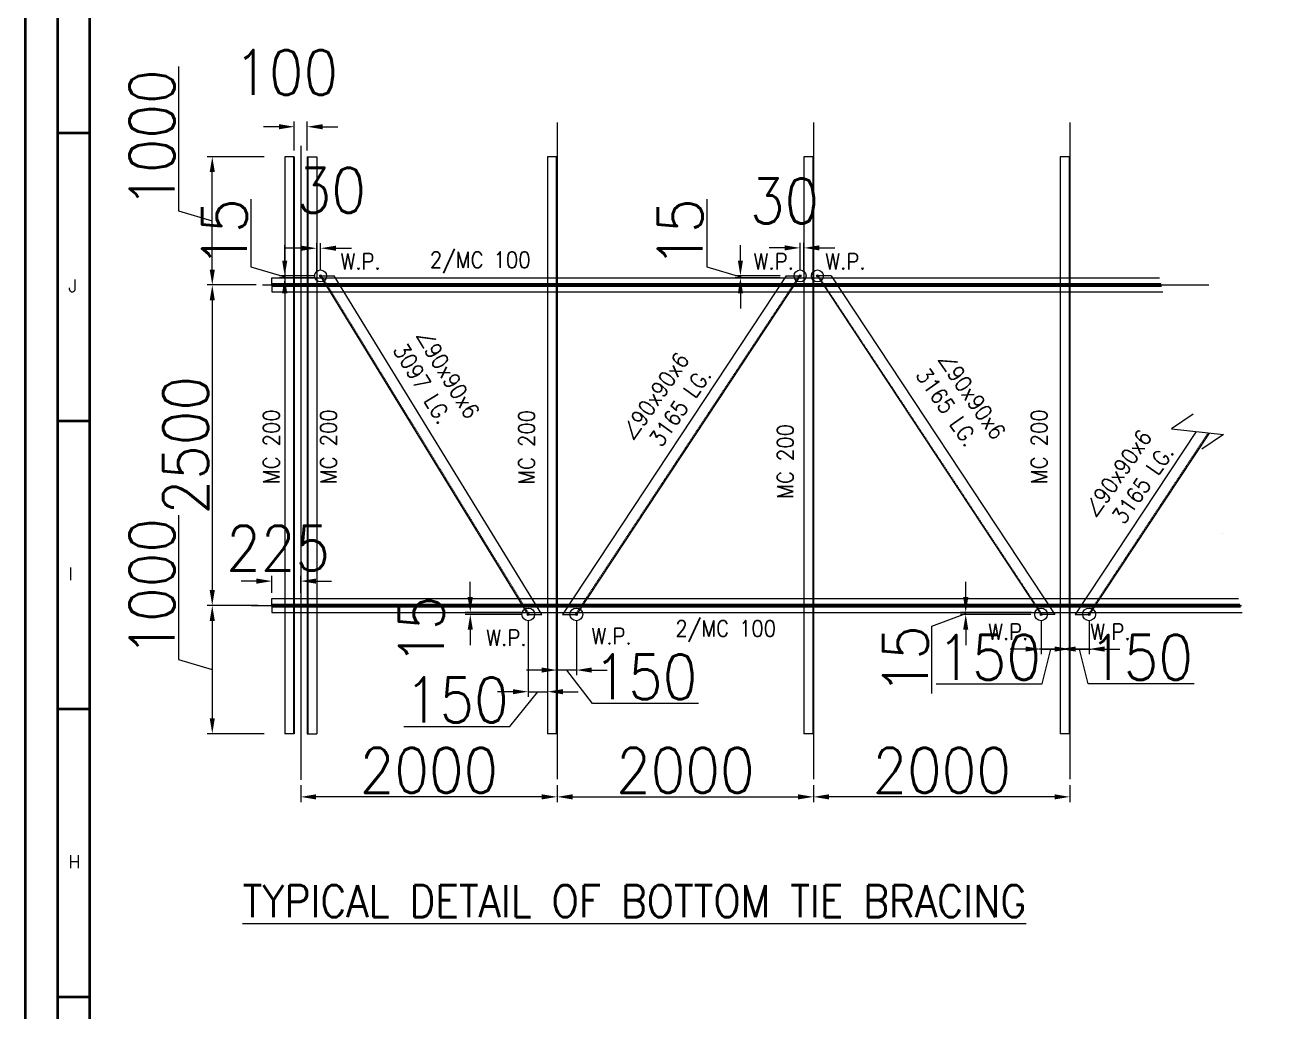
# Model space of a CAD drawing. Header units: millimetres. Extents: x 0 to 1124626, y -157535 to 82123.
# Drawn here: x 352931 to 362794, y 44497 to 52191 of the extents above; entities that cross this region are included whole.
import ezdxf
from ezdxf.enums import TextEntityAlignment as Align

# ---------------------------------------------------------------- set-up
doc = ezdxf.new("R2010")
doc.units = ezdxf.units.MM
doc.header["$MEASUREMENT"] = 0
doc.linetypes.add('HIDDEN', pattern=[0.375, 0.25, -0.125])
for name, color, linetype, lineweight in [('BORDER', 230, 'Continuous', 40), ('CN', 253, 'Continuous', 15), ('Dim', 6, 'Continuous', 13), ('PLATE', 190, 'Continuous', 20), ('ST1', 183, 'Continuous', 13), ('STR. STEEL', 25, 'Continuous', 18), ('Text', 7, 'Continuous', 15), ('TEXT-4', 2, 'Continuous', 25), ('TITLE TEXT', 50, 'Continuous', 18)]:
    doc.layers.add(name, color=color, linetype=linetype, lineweight=lineweight)
doc.styles.add('ROMANS', font='romans.shx', dxfattribs={"oblique": 10, "height": 0.15})
doc.styles.add('style1', font='romans.shx', dxfattribs={"width": 0.9, "height": 300})
doc.dimstyles.new('Copy of DIM-1', dxfattribs={"dimscale": 40, "dimtxt": 125, "dimasz": 3, "dimexe": 1, "dimexo": 1.2, "dimgap": 0.8, "dimtad": 1, "dimdec": 0, "dimzin": 1, "dimdsep": 46, "dimtxsty": 'style1', "dimcen": 2, "dimclrd": 8, "dimclre": 8, "dimclrt": 7, "dimadec": 0, "dimazin": 0, "dimtfac": 1, "dimtdec": 0, "dimtofl": 0, "dimtmove": 1, "dimatfit": 3, "dimfxl": 1, "dimtolj": 1, "dimtzin": 0, "dimlwd": 9, "dimlwe": 9, "dimarcsym": 1})
pattern_1 = [(45, (-11766.482, 43539.0105), (-3.535533906, 3.535533906), [])]
pattern_2 = [(315, (-11766.482, 54292.433), (-3.535533906, -3.535533906), [])]

# ---------------------------------------------------------------- blocks, each defined once
blk = doc.blocks.new('*D384')
at = {"layer": 'DEFPOINTS', "color": 0, "ltscale": 20, "transparency": 16777216}
for p in [(354389.7, 51165.7), (354843, 51165.7), (354780.8, 50165.7)]:
    blk.add_point(p, dxfattribs=at)
at = {"layer": 'Dim', "color": 8, "lineweight": 9, "ltscale": 20, "transparency": 16777216}
for p, q in [((354126.7, 51870.2), (354126.7, 50744.6)), ((354795, 51165.7), (354349.7, 51165.7)), ((354389.7, 50285.7), (354389.7, 51045.7)), ((354126.7, 50744.6), (354389.7, 50665.7)), ((354732.8, 50165.7), (354349.7, 50165.7))]:
    blk.add_line(p, q, dxfattribs=at)
at = {"layer": 'Dim', "color": 8, "ltscale": 20, "transparency": 16777216}
for points in [[(354409.7, 51045.7), (354369.7, 51045.7), (354389.7, 51165.7)], [(354369.7, 50285.7), (354409.7, 50285.7), (354389.7, 50165.7)]]:
    blk.add_solid(points, dxfattribs=at)
at = {"layer": 'Dim', "color": 7, "ltscale": 20, "transparency": 16777216, "insert": (353919.7, 51307.4), "char_height": 350, "attachment_point": 5, "rotation": 90, "style": 'style1'}
blk.add_mtext('\\A1;1000', dxfattribs=at)
blk = doc.blocks.new('*D385')
at = {"layer": 'DEFPOINTS', "color": 0, "ltscale": 20, "transparency": 16777216}
for p in [(354780.8, 50165.7), (354389.7, 47665.7), (354795, 47665.7)]:
    blk.add_point(p, dxfattribs=at)
at = {"layer": 'Dim', "color": 8, "lineweight": 9, "ltscale": 20, "transparency": 16777216}
for p, q in [((354732.8, 50165.7), (354349.7, 50165.7)), ((354389.7, 50045.7), (354389.7, 47785.7)), ((354747, 47665.7), (354349.7, 47665.7))]:
    blk.add_line(p, q, dxfattribs=at)
at = {"layer": 'Dim', "color": 8, "ltscale": 20, "transparency": 16777216}
for points in [[(354409.7, 50045.7), (354369.7, 50045.7), (354389.7, 50165.7)], [(354369.7, 47785.7), (354409.7, 47785.7), (354389.7, 47665.7)]]:
    blk.add_solid(points, dxfattribs=at)
at = {"layer": 'Dim', "color": 7, "ltscale": 20, "transparency": 16777216, "insert": (354182.7, 48915.7), "char_height": 350, "attachment_point": 5, "rotation": 90, "style": 'style1'}
blk.add_mtext('\\A1;2500', dxfattribs=at)
blk = doc.blocks.new('*D386')
at = {"layer": 'DEFPOINTS', "color": 0, "ltscale": 20, "transparency": 16777216}
for p in [(354795, 47665.7), (354389.7, 46665.7), (354843, 46665.7)]:
    blk.add_point(p, dxfattribs=at)
at = {"layer": 'Dim', "color": 8, "lineweight": 9, "ltscale": 20, "transparency": 16777216}
for p, q in [((354126.7, 48370.2), (354126.7, 47244.6)), ((354747, 47665.7), (354349.7, 47665.7)), ((354389.7, 47545.7), (354389.7, 46785.7)), ((354126.7, 47244.6), (354389.7, 47165.7)), ((354795, 46665.7), (354349.7, 46665.7))]:
    blk.add_line(p, q, dxfattribs=at)
at = {"layer": 'Dim', "color": 8, "ltscale": 20, "transparency": 16777216}
for points in [[(354409.7, 47545.7), (354369.7, 47545.7), (354389.7, 47665.7)], [(354369.7, 46785.7), (354409.7, 46785.7), (354389.7, 46665.7)]]:
    blk.add_solid(points, dxfattribs=at)
at = {"layer": 'Dim', "color": 7, "ltscale": 20, "transparency": 16777216, "insert": (353919.7, 47807.4), "char_height": 350, "attachment_point": 5, "rotation": 90, "style": 'style1'}
blk.add_mtext('\\A1;1000', dxfattribs=at)
blk = doc.blocks.new('*D387')
at = {"layer": 'DEFPOINTS', "color": 0, "ltscale": 20, "transparency": 16777216}
for p in [(355079.7, 47855.6), (354854.7, 47716.1), (355079.7, 47716.1)]:
    blk.add_point(p, dxfattribs=at)
at = {"layer": 'Dim', "color": 8, "lineweight": 9, "ltscale": 20, "transparency": 16777216}
for p, q in [((354734.7, 47855.6), (354614.7, 47855.6)), ((354854.7, 47764.1), (354854.7, 47895.6)), ((355079.7, 47764.1), (355079.7, 47895.6)), ((355199.7, 47855.6), (355319.7, 47855.6))]:
    blk.add_line(p, q, dxfattribs=at)
at = {"layer": 'Dim', "color": 8, "ltscale": 20, "transparency": 16777216}
for points in [[(354734.7, 47835.6), (354734.7, 47875.6), (354854.7, 47855.6)], [(355199.7, 47875.6), (355199.7, 47835.6), (355079.7, 47855.6)]]:
    blk.add_solid(points, dxfattribs=at)
at = {"layer": 'Dim', "color": 7, "ltscale": 20, "transparency": 16777216, "insert": (354903.4, 48112.8), "char_height": 350, "attachment_point": 5, "style": 'style1'}
blk.add_mtext('\\A1;225', dxfattribs=at)
blk = doc.blocks.new('*D388')
at = {"layer": 'DEFPOINTS', "color": 0, "ltscale": 20, "transparency": 16777216}
for p in [(355079.7, 46311.9), (357079.7, 46311.9), (355079.7, 46172.8)]:
    blk.add_point(p, dxfattribs=at)
at = {"layer": 'Dim', "color": 8, "lineweight": 9, "ltscale": 20, "transparency": 16777216}
for p, q in [((355079.7, 46263.9), (355079.7, 46132.8)), ((357079.7, 46263.9), (357079.7, 46132.8)), ((356959.7, 46172.8), (355199.7, 46172.8))]:
    blk.add_line(p, q, dxfattribs=at)
at = {"layer": 'Dim', "color": 8, "ltscale": 20, "transparency": 16777216}
for points in [[(355199.7, 46192.8), (355199.7, 46152.8), (355079.7, 46172.8)], [(356959.7, 46152.8), (356959.7, 46192.8), (357079.7, 46172.8)]]:
    blk.add_solid(points, dxfattribs=at)
at = {"layer": 'Dim', "color": 7, "ltscale": 20, "transparency": 16777216, "insert": (356079.7, 46379.8), "char_height": 350, "attachment_point": 5, "style": 'style1'}
blk.add_mtext('\\A1;2000', dxfattribs=at)
blk = doc.blocks.new('*D389')
at = {"layer": 'DEFPOINTS', "color": 0, "ltscale": 20, "transparency": 16777216}
for p in [(357079.7, 46311.9), (359079.7, 46311.9), (359079.7, 46172.8)]:
    blk.add_point(p, dxfattribs=at)
at = {"layer": 'Dim', "color": 8, "lineweight": 9, "ltscale": 20, "transparency": 16777216}
for p, q in [((357079.7, 46263.9), (357079.7, 46132.8)), ((359079.7, 46263.9), (359079.7, 46132.8)), ((357199.7, 46172.8), (358959.7, 46172.8))]:
    blk.add_line(p, q, dxfattribs=at)
at = {"layer": 'Dim', "color": 8, "ltscale": 20, "transparency": 16777216}
for points in [[(357199.7, 46192.8), (357199.7, 46152.8), (357079.7, 46172.8)], [(358959.7, 46152.8), (358959.7, 46192.8), (359079.7, 46172.8)]]:
    blk.add_solid(points, dxfattribs=at)
at = {"layer": 'Dim', "color": 7, "ltscale": 20, "transparency": 16777216, "insert": (358079.7, 46379.8), "char_height": 350, "attachment_point": 5, "style": 'style1'}
blk.add_mtext('\\A1;2000', dxfattribs=at)
blk = doc.blocks.new('*D390')
at = {"layer": 'DEFPOINTS', "color": 0, "ltscale": 20, "transparency": 16777216}
for p in [(359079.7, 46311.9), (361079.7, 46311.9), (359079.7, 46172.8)]:
    blk.add_point(p, dxfattribs=at)
at = {"layer": 'Dim', "color": 8, "lineweight": 9, "ltscale": 20, "transparency": 16777216}
for p, q in [((359079.7, 46263.9), (359079.7, 46132.8)), ((361079.7, 46263.9), (361079.7, 46132.8)), ((360959.7, 46172.8), (359199.7, 46172.8))]:
    blk.add_line(p, q, dxfattribs=at)
at = {"layer": 'Dim', "color": 8, "ltscale": 20, "transparency": 16777216}
for points in [[(359199.7, 46192.8), (359199.7, 46152.8), (359079.7, 46172.8)], [(360959.7, 46152.8), (360959.7, 46192.8), (361079.7, 46172.8)]]:
    blk.add_solid(points, dxfattribs=at)
at = {"layer": 'Dim', "color": 7, "ltscale": 20, "transparency": 16777216, "insert": (360079.7, 46379.8), "char_height": 350, "attachment_point": 5, "style": 'style1'}
blk.add_mtext('\\A1;2000', dxfattribs=at)
blk = doc.blocks.new('*D391')
at = {"layer": 'DEFPOINTS', "color": 0, "ltscale": 20, "transparency": 16777216}
for p in [(355129.7, 51399.5), (355029.7, 51165.7), (355129.7, 51165.7)]:
    blk.add_point(p, dxfattribs=at)
at = {"layer": 'Dim', "color": 8, "lineweight": 9, "ltscale": 20, "transparency": 16777216}
for p, q in [((354909.7, 51399.5), (354789.7, 51399.5)), ((355029.7, 51213.7), (355029.7, 51439.5)), ((355129.7, 51213.7), (355129.7, 51439.5)), ((355249.7, 51399.5), (355369.7, 51399.5))]:
    blk.add_line(p, q, dxfattribs=at)
at = {"layer": 'Dim', "color": 8, "ltscale": 20, "transparency": 16777216}
for points in [[(354909.7, 51379.5), (354909.7, 51419.5), (355029.7, 51399.5)], [(355249.7, 51419.5), (355249.7, 51379.5), (355129.7, 51399.5)]]:
    blk.add_solid(points, dxfattribs=at)
at = {"layer": 'Dim', "color": 7, "ltscale": 20, "transparency": 16777216, "insert": (354966.3, 51822.7), "char_height": 350, "attachment_point": 5, "style": 'style1'}
blk.add_mtext('\\A1;100', dxfattribs=at)
blk = doc.blocks.new('*D392')
at = {"layer": 'DEFPOINTS', "color": 0, "ltscale": 20, "transparency": 16777216}
for p in [(355234.7, 50452.1), (355204.7, 50220.7), (355234.7, 50235.7)]:
    blk.add_point(p, dxfattribs=at)
at = {"layer": 'Dim', "color": 8, "lineweight": 9, "ltscale": 20, "transparency": 16777216}
for p, q in [((355084.7, 50452.1), (354964.7, 50452.1)), ((355204.7, 50268.7), (355204.7, 50492.1)), ((355234.7, 50283.7), (355234.7, 50492.1)), ((355354.7, 50452.1), (355474.7, 50452.1))]:
    blk.add_line(p, q, dxfattribs=at)
at = {"layer": 'Dim', "color": 8, "ltscale": 20, "transparency": 16777216}
for points in [[(355084.7, 50432.1), (355084.7, 50472.1), (355204.7, 50452.1)], [(355354.7, 50472.1), (355354.7, 50432.1), (355234.7, 50452.1)]]:
    blk.add_solid(points, dxfattribs=at)
at = {"layer": 'Dim', "color": 7, "ltscale": 20, "transparency": 16777216, "insert": (355318.7, 50904.1), "char_height": 350, "attachment_point": 5, "style": 'style1'}
blk.add_mtext('\\A1;30', dxfattribs=at)
blk = doc.blocks.new('*D393')
at = {"layer": 'DEFPOINTS', "color": 0, "ltscale": 20, "transparency": 16777216}
for p in [(354954.7, 50220.7), (355234.7, 50235.7), (355234.7, 50220.7)]:
    blk.add_point(p, dxfattribs=at)
at = {"layer": 'Dim', "color": 8, "lineweight": 9, "ltscale": 20, "transparency": 16777216}
for p, q in [((354691.7, 50834.2), (354691.7, 50307.1)), ((354954.7, 50355.7), (354954.7, 50475.7)), ((354691.7, 50307.1), (354954.7, 50228.2)), ((355186.7, 50235.7), (354914.7, 50235.7)), ((355186.7, 50220.7), (354914.7, 50220.7)), ((354954.7, 50235.7), (354954.7, 50220.7)), ((354954.7, 50100.7), (354954.7, 49980.7))]:
    blk.add_line(p, q, dxfattribs=at)
at = {"layer": 'Dim', "color": 8, "ltscale": 20, "transparency": 16777216}
for points in [[(354934.7, 50355.7), (354974.7, 50355.7), (354954.7, 50235.7)], [(354974.7, 50100.7), (354934.7, 50100.7), (354954.7, 50220.7)]]:
    blk.add_solid(points, dxfattribs=at)
at = {"layer": 'Dim', "color": 7, "ltscale": 20, "transparency": 16777216, "insert": (354484.7, 50570.6), "char_height": 350, "attachment_point": 5, "rotation": 90, "style": 'style1'}
blk.add_mtext('\\A1;15', dxfattribs=at)
blk = doc.blocks.new('*D394')
at = {"layer": 'DEFPOINTS', "color": 0, "ltscale": 20, "transparency": 16777216}
for p in [(356854.7, 47595.7), (357004.7, 47595.7), (357004.7, 46993.1)]:
    blk.add_point(p, dxfattribs=at)
at = {"layer": 'Dim', "color": 8, "lineweight": 9, "ltscale": 20, "transparency": 16777216}
for p, q in [((356854.7, 47547.7), (356854.7, 46953.1)), ((357004.7, 47547.7), (357004.7, 46953.1)), ((356734.7, 46993.1), (356614.7, 46993.1)), ((356710.2, 46721.9), (356929.7, 46993.1)), ((356854.7, 46993.1), (357004.7, 46993.1)), ((357124.7, 46993.1), (357244.7, 46993.1)), ((355883.9, 46721.9), (356710.2, 46721.9))]:
    blk.add_line(p, q, dxfattribs=at)
at = {"layer": 'Dim', "color": 8, "ltscale": 20, "transparency": 16777216}
for points in [[(356734.7, 46973.1), (356734.7, 47013.1), (356854.7, 46993.1)], [(357124.7, 47013.1), (357124.7, 46973.1), (357004.7, 46993.1)]]:
    blk.add_solid(points, dxfattribs=at)
at = {"layer": 'Dim', "color": 7, "ltscale": 20, "transparency": 16777216, "insert": (356297, 46928.9), "char_height": 350, "attachment_point": 5, "style": 'style1'}
blk.add_mtext('\\A1;150', dxfattribs=at)
blk = doc.blocks.new('*D395')
at = {"layer": 'DEFPOINTS', "color": 0, "ltscale": 20, "transparency": 16777216}
for p in [(356402.2, 47610.7), (356845.5, 47610.7), (356854.7, 47595.7)]:
    blk.add_point(p, dxfattribs=at)
at = {"layer": 'Dim', "color": 8, "lineweight": 9, "ltscale": 20, "transparency": 16777216}
for p, q in [((356402.2, 47730.7), (356402.2, 47850.7)), ((356797.5, 47610.7), (356362.2, 47610.7)), ((356806.7, 47595.7), (356362.2, 47595.7)), ((356402.2, 47475.7), (356402.2, 47355.7))]:
    blk.add_line(p, q, dxfattribs=at)
at = {"layer": 'Dim', "color": 8, "ltscale": 20, "transparency": 16777216}
for points in [[(356382.2, 47730.7), (356422.2, 47730.7), (356402.2, 47610.7)], [(356422.2, 47475.7), (356382.2, 47475.7), (356402.2, 47595.7)]]:
    blk.add_solid(points, dxfattribs=at)
at = {"layer": 'Dim', "color": 7, "ltscale": 20, "transparency": 16777216, "insert": (356021.1, 47473), "char_height": 350, "attachment_point": 5, "rotation": 90, "style": 'style1'}
blk.add_mtext('\\A1;15', dxfattribs=at)
blk = doc.blocks.new('*D396')
at = {"layer": 'DEFPOINTS', "color": 0, "ltscale": 20, "transparency": 16777216}
for p in [(357079.7, 47595.7), (357229.7, 47595.7), (357079.7, 47161.9)]:
    blk.add_point(p, dxfattribs=at)
at = {"layer": 'Dim', "color": 8, "lineweight": 9, "ltscale": 20, "transparency": 16777216}
for p, q in [((357079.7, 47547.7), (357079.7, 47121.9)), ((357229.7, 47547.7), (357229.7, 47121.9)), ((356959.7, 47161.9), (356839.7, 47161.9)), ((357229.7, 47161.9), (357079.7, 47161.9)), ((357355.7, 46901.8), (357154.7, 47161.9)), ((357349.7, 47161.9), (357469.7, 47161.9)), ((358182, 46901.8), (357355.7, 46901.8))]:
    blk.add_line(p, q, dxfattribs=at)
at = {"layer": 'Dim', "color": 8, "ltscale": 20, "transparency": 16777216}
for points in [[(356959.7, 47141.9), (356959.7, 47181.9), (357079.7, 47161.9)], [(357349.7, 47181.9), (357349.7, 47141.9), (357229.7, 47161.9)]]:
    blk.add_solid(points, dxfattribs=at)
at = {"layer": 'Dim', "color": 7, "ltscale": 20, "transparency": 16777216, "insert": (357768.9, 47108.8), "char_height": 350, "attachment_point": 5, "style": 'style1'}
blk.add_mtext('\\A1;150', dxfattribs=at)
blk = doc.blocks.new('*D397')
at = {"layer": 'DEFPOINTS', "color": 0, "ltscale": 20, "transparency": 16777216}
for p in [(359004.7, 50454.6), (358974.7, 50235.7), (359004.7, 50235.7)]:
    blk.add_point(p, dxfattribs=at)
at = {"layer": 'Dim', "color": 8, "lineweight": 9, "ltscale": 20, "transparency": 16777216}
for p, q in [((358854.7, 50454.6), (358734.7, 50454.6)), ((358974.7, 50283.7), (358974.7, 50494.6)), ((359004.7, 50283.7), (359004.7, 50494.6)), ((359124.7, 50454.6), (359244.7, 50454.6))]:
    blk.add_line(p, q, dxfattribs=at)
at = {"layer": 'Dim', "color": 8, "ltscale": 20, "transparency": 16777216}
for points in [[(358854.7, 50434.6), (358854.7, 50474.6), (358974.7, 50454.6)], [(359124.7, 50474.6), (359124.7, 50434.6), (359004.7, 50454.6)]]:
    blk.add_solid(points, dxfattribs=at)
at = {"layer": 'Dim', "color": 7, "ltscale": 20, "transparency": 16777216, "insert": (358853.8, 50820.9), "char_height": 350, "attachment_point": 5, "style": 'style1'}
blk.add_mtext('\\A1;30', dxfattribs=at)
blk = doc.blocks.new('*D398')
at = {"layer": 'DEFPOINTS', "color": 0, "ltscale": 20, "transparency": 16777216}
for p in [(358509.4, 50220.7), (358866.8, 50235.7), (358866.8, 50220.7)]:
    blk.add_point(p, dxfattribs=at)
at = {"layer": 'Dim', "color": 8, "lineweight": 9, "ltscale": 20, "transparency": 16777216}
for p, q in [((358246.4, 50834.2), (358246.4, 50307.1)), ((358509.4, 50355.7), (358509.4, 50475.7)), ((358246.4, 50307.1), (358509.4, 50228.2)), ((358818.8, 50235.7), (358469.4, 50235.7)), ((358818.8, 50220.7), (358469.4, 50220.7)), ((358509.4, 50235.7), (358509.4, 50220.7)), ((358509.4, 50100.7), (358509.4, 49980.7))]:
    blk.add_line(p, q, dxfattribs=at)
at = {"layer": 'Dim', "color": 8, "ltscale": 20, "transparency": 16777216}
for points in [[(358489.4, 50355.7), (358529.4, 50355.7), (358509.4, 50235.7)], [(358529.4, 50100.7), (358489.4, 50100.7), (358509.4, 50220.7)]]:
    blk.add_solid(points, dxfattribs=at)
at = {"layer": 'Dim', "color": 7, "ltscale": 20, "transparency": 16777216, "insert": (358039.4, 50570.6), "char_height": 350, "attachment_point": 5, "rotation": 90, "style": 'style1'}
blk.add_mtext('\\A1;15', dxfattribs=at)
blk = doc.blocks.new('*D399')
at = {"layer": 'DEFPOINTS', "color": 0, "ltscale": 20, "transparency": 16777216}
for p in [(360854.7, 47595.7), (361004.7, 47595.7), (361004.7, 47325.7)]:
    blk.add_point(p, dxfattribs=at)
at = {"layer": 'Dim', "color": 8, "lineweight": 9, "ltscale": 20, "transparency": 16777216}
for p, q in [((360854.7, 47547.7), (360854.7, 47285.7)), ((361004.7, 47547.7), (361004.7, 47285.7)), ((360734.7, 47325.7), (360614.7, 47325.7)), ((360854.7, 47325.7), (361004.7, 47325.7)), ((360862.6, 47054.5), (360929.7, 47325.7)), ((361124.7, 47325.7), (361244.7, 47325.7)), ((360036.3, 47054.5), (360862.6, 47054.5))]:
    blk.add_line(p, q, dxfattribs=at)
at = {"layer": 'Dim', "color": 8, "ltscale": 20, "transparency": 16777216}
for points in [[(360734.7, 47305.7), (360734.7, 47345.7), (360854.7, 47325.7)], [(361124.7, 47345.7), (361124.7, 47305.7), (361004.7, 47325.7)]]:
    blk.add_solid(points, dxfattribs=at)
at = {"layer": 'Dim', "color": 7, "ltscale": 20, "transparency": 16777216, "insert": (360449.5, 47261.5), "char_height": 350, "attachment_point": 5, "style": 'style1'}
blk.add_mtext('\\A1;150', dxfattribs=at)
blk = doc.blocks.new('*D400')
at = {"layer": 'DEFPOINTS', "color": 0, "ltscale": 20, "transparency": 16777216}
for p in [(360266.9, 47610.7), (360822.2, 47595.7), (360827.2, 47610.7)]:
    blk.add_point(p, dxfattribs=at)
at = {"layer": 'Dim', "color": 8, "lineweight": 9, "ltscale": 20, "transparency": 16777216}
for p, q in [((360266.9, 47730.7), (360266.9, 47850.7)), ((360003.7, 47505), (360266.9, 47603.2)), ((360779.2, 47610.7), (360226.9, 47610.7)), ((360774.2, 47595.7), (360226.9, 47595.7)), ((360266.9, 47595.7), (360266.9, 47610.7)), ((360003.7, 46978), (360003.7, 47505)), ((360266.9, 47475.7), (360266.9, 47355.7))]:
    blk.add_line(p, q, dxfattribs=at)
at = {"layer": 'Dim', "color": 8, "ltscale": 20, "transparency": 16777216}
for points in [[(360246.9, 47730.7), (360286.9, 47730.7), (360266.9, 47610.7)], [(360286.9, 47475.7), (360246.9, 47475.7), (360266.9, 47595.7)]]:
    blk.add_solid(points, dxfattribs=at)
at = {"layer": 'Dim', "color": 7, "ltscale": 20, "transparency": 16777216, "insert": (359796.7, 47241.5), "char_height": 350, "attachment_point": 5, "rotation": 90, "style": 'style1'}
blk.add_mtext('\\A1;15', dxfattribs=at)
blk = doc.blocks.new('*D472')
at = {"layer": 'DEFPOINTS', "color": 0, "ltscale": 20, "transparency": 16777216}
for p in [(361079.7, 47595.7), (361229.7, 47595.7), (361079.7, 47325.7)]:
    blk.add_point(p, dxfattribs=at)
at = {"layer": 'Dim', "color": 8, "lineweight": 9, "ltscale": 20, "transparency": 16777216}
for p, q in [((361079.7, 47547.7), (361079.7, 47285.7)), ((361229.7, 47547.7), (361229.7, 47285.7)), ((360959.7, 47325.7), (360839.7, 47325.7)), ((361229.7, 47325.7), (361079.7, 47325.7)), ((361221.7, 47054.5), (361154.7, 47325.7)), ((361349.7, 47325.7), (361469.7, 47325.7)), ((362048, 47054.5), (361221.7, 47054.5))]:
    blk.add_line(p, q, dxfattribs=at)
at = {"layer": 'Dim', "color": 8, "ltscale": 20, "transparency": 16777216}
for points in [[(360959.7, 47305.7), (360959.7, 47345.7), (361079.7, 47325.7)], [(361349.7, 47345.7), (361349.7, 47305.7), (361229.7, 47325.7)]]:
    blk.add_solid(points, dxfattribs=at)
at = {"layer": 'Dim', "color": 7, "ltscale": 20, "transparency": 16777216, "insert": (361634.9, 47261.5), "char_height": 350, "attachment_point": 5, "style": 'style1'}
blk.add_mtext('\\A1;150', dxfattribs=at)
blk = doc.blocks.new('SHEET-1')
at = {"layer": 'BORDER', "color": 230}
for p, q in [((5, 454.23), (10, 454.23)), ((5, 409.31), (10, 409.31)), ((5, 364.38), (10, 364.38)), ((5, 319.46), (10, 319.46))]:
    blk.add_line(p, q, dxfattribs=at)
at = {"layer": 'BORDER', "color": 141}
blk.add_lwpolyline([(0, 0), (841, 0), (841, 594), (0, 594)], close=True, dxfattribs=at)
at = {"layer": 'BORDER', "color": 230}
for points in [[(5, 5), (836, 5), (836, 589), (5, 589)], [(10, 10), (831, 10), (831, 584), (10, 584)]]:
    blk.add_lwpolyline(points, close=True, dxfattribs=at)
at = {"layer": 'BORDER', "color": 31, "style": 'ROMANS'}
for s, p in [('J', (6.72, 429.38)), ('I', (6.72, 384.46)), ('H', (6.72, 339.54))]:
    blk.add_text(s, height=2, dxfattribs=at).set_placement(p)
blk.add_attdef('FILE', text='', height=2, dxfattribs=at).set_placement((836.21, 1.37), align=Align.RIGHT)

msp = doc.modelspace()

# ---------------------------------------------------------------- hatches: boundary and pattern name
at = {"layer": 'Dim', "ltscale": 20}
h = msp.add_hatch(color=256, dxfattribs=at)
h.paths.add_polyline_path([(355234.6866, 50235.7218), (355242.1164, 50235.7218, 1), (355227.2567, 50235.7218, 0.586314118), (355238.5725, 50229.3892)])
h.paths.add_polyline_path([(355242.1164, 50235.7218), (355234.6866, 50235.7218), (355238.5725, 50229.3892, 0.260784341)], flags=17)
h = msp.add_hatch(color=256, dxfattribs=at)
h.paths.add_polyline_path([(358974.6866, 50235.7218), (358982.1164, 50235.7218, 1), (358967.2567, 50235.7218, 0.586314118), (358978.5725, 50229.3892)])
h.paths.add_polyline_path([(358982.1164, 50235.7218), (358974.6866, 50235.7218), (358978.5725, 50229.3892, 0.260784341)], flags=17)
h = msp.add_hatch(color=256, dxfattribs=at)
h.paths.add_polyline_path([(359109.6866, 50235.7218), (359102.2567, 50235.7218, -1), (359117.1164, 50235.7218, -0.586314118), (359105.8006, 50229.3892)])
h.paths.add_polyline_path([(359102.2567, 50235.7218), (359109.6866, 50235.7218), (359105.8006, 50229.3892, -0.260784341)], flags=17)
h = msp.add_hatch(color=256, dxfattribs=at)
h.paths.add_polyline_path([(356854.6866, 47595.7218), (356862.1164, 47595.7218, 1), (356847.2567, 47595.7218, 0.586314118), (356858.5725, 47589.3892)])
h.paths.add_polyline_path([(356862.1164, 47595.7218), (356854.6866, 47595.7218), (356858.5725, 47589.3892, 0.260784341)], flags=17)
h = msp.add_hatch(color=256, dxfattribs=at)
h.paths.add_polyline_path([(357229.6866, 47595.7218), (357222.2567, 47595.7218, -1), (357237.1164, 47595.7218, -0.586314118), (357225.8006, 47589.3892)])
h.paths.add_polyline_path([(357222.2567, 47595.7218), (357229.6866, 47595.7218), (357225.8006, 47589.3892, -0.260784341)], flags=17)
h = msp.add_hatch(color=256, dxfattribs=at)
h.paths.add_polyline_path([(360854.6866, 47595.7218), (360862.1164, 47595.7218, 1), (360847.2567, 47595.7218, 0.586314118), (360858.5725, 47589.3892)])
h.paths.add_polyline_path([(360862.1164, 47595.7218), (360854.6866, 47595.7218), (360858.5725, 47589.3892, 0.260784341)], flags=17)
h = msp.add_hatch(color=256, dxfattribs=at)
h.paths.add_polyline_path([(361229.6866, 47595.7218), (361222.2567, 47595.7218, -1), (361237.1164, 47595.7218, -0.586314118), (361225.8006, 47589.3892)])
h.paths.add_polyline_path([(361222.2567, 47595.7218), (361229.6866, 47595.7218), (361225.8006, 47589.3892, -0.260784341)], flags=17)
at = {"layer": 'PLATE', "ltscale": 20}
h = msp.add_hatch(dxfattribs=at)
h.set_pattern_fill('ANSI31', color=256, scale=40, style=0)
h.set_pattern_definition(pattern_1)
h.paths.add_polyline_path([(354954.6866, 50165.7218), (354954.6866, 50170.7218), (354919.6866, 50170.7218), (354919.6866, 50165.7218)])
h.paths.add_polyline_path([(354954.6866, 50160.7218), (354954.6866, 50165.7218), (354919.6866, 50165.7218), (354919.6866, 50160.7218)])
h.paths.add_polyline_path([(354954.6866, 50165.7218), (354954.6866, 50160.7218), (355023.4866, 50160.7218), (355023.4866, 50165.7218)])
h.paths.add_polyline_path([(355023.4866, 50165.7218), (355023.4866, 50170.7218), (354954.6866, 50170.7218), (354954.6866, 50165.7218)])
h.paths.add_polyline_path([(355029.6866, 50165.7218), (355029.6866, 50170.7218), (355023.4866, 50170.7218), (355023.4866, 50165.7218)])
h.paths.add_polyline_path([(355029.6866, 50165.7218), (355023.4866, 50165.7218), (355023.4866, 50160.7218), (355029.6866, 50160.7218)])
h.paths.add_polyline_path([(355079.6866, 50160.7218), (355079.6866, 50165.7218), (355029.6866, 50165.7218), (355029.6866, 50160.7218)])
h.paths.add_polyline_path([(355079.6866, 50165.7218), (355079.6866, 50170.7218), (355029.6866, 50170.7218), (355029.6866, 50165.7218)])
h.paths.add_polyline_path([(355135.8866, 50160.7218), (355135.8866, 50165.7218), (355129.6866, 50165.7218), (355129.6866, 50160.7218)])
h.paths.add_polyline_path([(355129.6866, 50160.7218), (355129.6866, 50165.7218), (355079.6866, 50165.7218), (355079.6866, 50160.7218)])
h.paths.add_polyline_path([(355129.6866, 50165.7218), (355129.6866, 50170.7218), (355079.6866, 50170.7218), (355079.6866, 50165.7218)])
h.paths.add_polyline_path([(355135.8866, 50165.7218), (355135.8866, 50170.7218), (355129.6866, 50170.7218), (355129.6866, 50165.7218)])
h.paths.add_polyline_path([(355204.6866, 50165.7218), (355204.6866, 50170.7218), (355135.8866, 50170.7218), (355135.8866, 50165.7218)])
h.paths.add_polyline_path([(355204.6866, 50160.7218), (355204.6866, 50165.7218), (355135.8866, 50165.7218), (355135.8866, 50160.7218)])
h.paths.add_polyline_path([(355204.6866, 50165.7218), (355204.6866, 50160.7218), (355239.6866, 50160.7218), (355239.6866, 50165.7218)])
h.paths.add_polyline_path([(355239.6866, 50165.7218), (355239.6866, 50170.7218), (355204.6866, 50170.7218), (355204.6866, 50165.7218)])
h = msp.add_hatch(dxfattribs=at)
h.set_pattern_fill('ANSI31', color=256, scale=40, style=0)
h.set_pattern_definition(pattern_1)
h.paths.add_polyline_path([(356846.9526, 50170.7218), (356846.9526, 50165.7218), (357004.6866, 50165.7218), (357004.6866, 50170.7218)])
h.paths.add_polyline_path([(356846.9526, 50165.7218), (356846.9526, 50160.7218), (357004.6866, 50160.7218), (357004.6866, 50165.7218)])
h.paths.add_polyline_path([(357073.4866, 50160.7218), (357073.4866, 50165.7218), (357004.6866, 50165.7218), (357004.6866, 50160.7218)])
h.paths.add_polyline_path([(357004.6866, 50170.7218), (357004.6866, 50165.7218), (357073.4866, 50165.7218), (357073.4866, 50170.7218)])
h.paths.add_polyline_path([(357073.4866, 50165.7218), (357073.4866, 50160.7218), (357079.6866, 50160.7218), (357079.6866, 50165.7218)])
h.paths.add_polyline_path([(357079.6866, 50165.7218), (357079.6866, 50170.7218), (357073.4866, 50170.7218), (357073.4866, 50165.7218)])
h.paths.add_polyline_path([(357209.6866, 50165.7218), (357209.6866, 50170.7218), (357079.6866, 50170.7218), (357079.6866, 50165.7218)])
h.paths.add_polyline_path([(357079.6866, 50165.7218), (357079.6866, 50160.7218), (357209.6866, 50160.7218), (357209.6866, 50165.7218)])
h = msp.add_hatch(dxfattribs=at)
h.set_pattern_fill('ANSI31', color=256, scale=40, style=0)
h.set_pattern_definition(pattern_1)
h.paths.add_polyline_path([(359004.6866, 50165.7218), (359004.6866, 50170.7218), (358846.9526, 50170.7218), (358846.9526, 50165.7218)])
h.paths.add_polyline_path([(359004.6866, 50160.7218), (359004.6866, 50165.7218), (358846.9526, 50165.7218), (358846.9526, 50160.7218)])
h.paths.add_polyline_path([(359073.4866, 50160.7218), (359073.4866, 50165.7218), (359004.6866, 50165.7218), (359004.6866, 50160.7218)])
h.paths.add_polyline_path([(359073.4866, 50165.7218), (359073.4866, 50170.7218), (359004.6866, 50170.7218), (359004.6866, 50165.7218)])
h.paths.add_polyline_path([(359079.6866, 50165.7218), (359079.6866, 50170.7218), (359073.4866, 50170.7218), (359073.4866, 50165.7218)])
h.paths.add_polyline_path([(359073.4866, 50165.7218), (359073.4866, 50160.7218), (359079.6866, 50160.7218), (359079.6866, 50165.7218)])
h.paths.add_polyline_path([(359209.6866, 50165.7218), (359209.6866, 50170.7218), (359079.6866, 50170.7218), (359079.6866, 50165.7218)])
h.paths.add_polyline_path([(359079.6866, 50165.7218), (359079.6866, 50160.7218), (359209.6866, 50160.7218), (359209.6866, 50165.7218)])
h = msp.add_hatch(dxfattribs=at)
h.set_pattern_fill('ANSI31', color=256, scale=40, style=0)
h.set_pattern_definition(pattern_1)
h.paths.add_polyline_path([(361004.6866, 50165.7218), (361004.6866, 50170.7218), (360846.9526, 50170.7218), (360846.9526, 50165.7218)])
h.paths.add_polyline_path([(360846.9526, 50165.7218), (360846.9526, 50160.7218), (361004.6866, 50160.7218), (361004.6866, 50165.7218)])
h.paths.add_polyline_path([(361209.6866, 50160.7218), (361209.6866, 50165.7218), (361004.6866, 50165.7218), (361004.6866, 50160.7218)])
h.paths.add_polyline_path([(361209.6866, 50165.7218), (361209.6866, 50170.7218), (361004.6866, 50170.7218), (361004.6866, 50165.7218)])
h = msp.add_hatch(dxfattribs=at)
h.set_pattern_fill('ANSI31', color=256, scale=40, style=0)
h.set_pattern_definition(pattern_2)
h.paths.add_polyline_path([(354954.6866, 47665.7218), (354954.6866, 47660.7218), (354919.6866, 47660.7218), (354919.6866, 47665.7218)])
h.paths.add_polyline_path([(354954.6866, 47670.7218), (354954.6866, 47665.7218), (354919.6866, 47665.7218), (354919.6866, 47670.7218)])
h.paths.add_polyline_path([(354954.6866, 47665.7218), (354954.6866, 47670.7218), (355023.4866, 47670.7218), (355023.4866, 47665.7218)])
h.paths.add_polyline_path([(355023.4866, 47665.7218), (355023.4866, 47660.7218), (354954.6866, 47660.7218), (354954.6866, 47665.7218)])
h.paths.add_polyline_path([(355029.6866, 47665.7218), (355029.6866, 47660.7218), (355023.4866, 47660.7218), (355023.4866, 47665.7218)])
h.paths.add_polyline_path([(355029.6866, 47665.7218), (355023.4866, 47665.7218), (355023.4866, 47670.7218), (355029.6866, 47670.7218)])
h.paths.add_polyline_path([(355079.6866, 47670.7218), (355079.6866, 47665.7218), (355029.6866, 47665.7218), (355029.6866, 47670.7218)])
h.paths.add_polyline_path([(355079.6866, 47665.7218), (355079.6866, 47660.7218), (355029.6866, 47660.7218), (355029.6866, 47665.7218)])
h.paths.add_polyline_path([(355135.8866, 47670.7218), (355135.8866, 47665.7218), (355129.6866, 47665.7218), (355129.6866, 47670.7218)])
h.paths.add_polyline_path([(355129.6866, 47670.7218), (355129.6866, 47665.7218), (355079.6866, 47665.7218), (355079.6866, 47670.7218)])
h.paths.add_polyline_path([(355129.6866, 47665.7218), (355129.6866, 47660.7218), (355079.6866, 47660.7218), (355079.6866, 47665.7218)])
h.paths.add_polyline_path([(355135.8866, 47665.7218), (355135.8866, 47660.7218), (355129.6866, 47660.7218), (355129.6866, 47665.7218)])
h.paths.add_polyline_path([(355204.6866, 47665.7218), (355204.6866, 47660.7218), (355135.8866, 47660.7218), (355135.8866, 47665.7218)])
h.paths.add_polyline_path([(355204.6866, 47670.7218), (355204.6866, 47665.7218), (355135.8866, 47665.7218), (355135.8866, 47670.7218)])
h.paths.add_polyline_path([(355204.6866, 47665.7218), (355204.6866, 47670.7218), (355239.6866, 47670.7218), (355239.6866, 47665.7218)])
h.paths.add_polyline_path([(355239.6866, 47665.7218), (355239.6866, 47660.7218), (355204.6866, 47660.7218), (355204.6866, 47665.7218)])
h = msp.add_hatch(dxfattribs=at)
h.set_pattern_fill('ANSI31', color=256, scale=40, style=0)
h.set_pattern_definition(pattern_2)
h.paths.add_polyline_path([(356846.9526, 47660.7218), (356846.9526, 47665.7218), (357004.6866, 47665.7218), (357004.6866, 47660.7218)])
h.paths.add_polyline_path([(356846.9526, 47665.7218), (356846.9526, 47670.7218), (357004.6866, 47670.7218), (357004.6866, 47665.7218)])
h.paths.add_polyline_path([(357073.4866, 47670.7218), (357073.4866, 47665.7218), (357004.6866, 47665.7218), (357004.6866, 47670.7218)])
h.paths.add_polyline_path([(357004.6866, 47660.7218), (357004.6866, 47665.7218), (357073.4866, 47665.7218), (357073.4866, 47660.7218)])
h.paths.add_polyline_path([(357073.4866, 47665.7218), (357073.4866, 47670.7218), (357079.6866, 47670.7218), (357079.6866, 47665.7218)])
h.paths.add_polyline_path([(357079.6866, 47665.7218), (357079.6866, 47660.7218), (357073.4866, 47660.7218), (357073.4866, 47665.7218)])
h.paths.add_polyline_path([(357209.6866, 47665.7218), (357209.6866, 47660.7218), (357079.6866, 47660.7218), (357079.6866, 47665.7218)])
h.paths.add_polyline_path([(357079.6866, 47665.7218), (357079.6866, 47670.7218), (357209.6866, 47670.7218), (357209.6866, 47665.7218)])
h = msp.add_hatch(dxfattribs=at)
h.set_pattern_fill('ANSI31', color=256, scale=40, style=0)
h.set_pattern_definition(pattern_2)
h.paths.add_polyline_path([(359004.6866, 47665.7218), (359004.6866, 47660.7218), (358846.9526, 47660.7218), (358846.9526, 47665.7218)])
h.paths.add_polyline_path([(359004.6866, 47670.7218), (359004.6866, 47665.7218), (358846.9526, 47665.7218), (358846.9526, 47670.7218)])
h.paths.add_polyline_path([(359073.4866, 47670.7218), (359073.4866, 47665.7218), (359004.6866, 47665.7218), (359004.6866, 47670.7218)])
h.paths.add_polyline_path([(359073.4866, 47665.7218), (359073.4866, 47660.7218), (359004.6866, 47660.7218), (359004.6866, 47665.7218)])
h.paths.add_polyline_path([(359079.6866, 47665.7218), (359079.6866, 47660.7218), (359073.4866, 47660.7218), (359073.4866, 47665.7218)])
h.paths.add_polyline_path([(359073.4866, 47665.7218), (359073.4866, 47670.7218), (359079.6866, 47670.7218), (359079.6866, 47665.7218)])
h.paths.add_polyline_path([(359209.6866, 47665.7218), (359209.6866, 47660.7218), (359079.6866, 47660.7218), (359079.6866, 47665.7218)])
h.paths.add_polyline_path([(359079.6866, 47665.7218), (359079.6866, 47670.7218), (359209.6866, 47670.7218), (359209.6866, 47665.7218)])
h = msp.add_hatch(dxfattribs=at)
h.set_pattern_fill('ANSI31', color=256, scale=40, style=0)
h.set_pattern_definition(pattern_2)
h.paths.add_polyline_path([(361004.6866, 47665.7218), (361004.6866, 47660.7218), (360846.9526, 47660.7218), (360846.9526, 47665.7218)])
h.paths.add_polyline_path([(360846.9526, 47665.7218), (360846.9526, 47670.7218), (361004.6866, 47670.7218), (361004.6866, 47665.7218)])
h.paths.add_polyline_path([(361209.6866, 47670.7218), (361209.6866, 47665.7218), (361004.6866, 47665.7218), (361004.6866, 47670.7218)])
h.paths.add_polyline_path([(361209.6866, 47665.7218), (361209.6866, 47660.7218), (361004.6866, 47660.7218), (361004.6866, 47665.7218)])

# ---------------------------------------------------------------- linework, layer by layer
at = {"layer": 'CN', "linetype": 'Continuous', "ltscale": 5}
for p, q in [((357079.6866, 51433.1912), (357079.6866, 46311.9045)), ((359079.6866, 51433.1912), (359079.6866, 46311.9045)), ((361079.6866, 51433.1912), (361079.6866, 46311.9045)), ((355079.6866, 51249.5358), (355079.6866, 46305.129)), ((354780.814, 50165.7218), (362164.2762, 50165.7218)), ((354695.0735, 47665.7218), (362416.8051, 47665.7218))]:
    msp.add_line(p, q, dxfattribs=at)
at = {"layer": 'Dim', "color": 2, "ltscale": 20}
for p, q in [((356846.9526, 47660.7218), (356846.9526, 47670.7218)), ((357209.6866, 47660.7218), (357209.6866, 47670.7218)), ((360874.6866, 47660.7218), (360874.6866, 47670.7218)), ((361209.6866, 47660.7218), (361209.6866, 47670.7218))]:
    msp.add_line(p, q, dxfattribs=at)
at = {"layer": 'Dim', "ltscale": 20}
for centre, radius in [((355234.6866, 50235.7218), 46.558), ((355234.6866, 50235.7218), 7.4299), ((358974.6866, 50235.7218), 46.558), ((358974.6866, 50235.7218), 7.4299), ((359109.6866, 50235.7218), 46.558), ((359109.6866, 50235.7218), 7.4299), ((356854.6866, 47595.7218), 49.6775), ((357229.6866, 47595.7218), 49.6775), ((360854.6866, 47595.7218), 49.6775), ((361229.6866, 47595.7218), 49.6775), ((356854.6866, 47595.7218), 7.4299), ((357229.6866, 47595.7218), 7.4299), ((360854.6866, 47595.7218), 7.4299), ((361229.6866, 47595.7218), 7.4299)]:
    msp.add_circle(centre, radius, dxfattribs=at)
at = {"layer": 'PLATE', "ltscale": 20}
for p, q in [((354919.6866, 50170.7218), (354919.6866, 50160.7218)), ((355239.6866, 50170.7218), (355239.6866, 50160.7218)), ((356846.9526, 50170.7218), (356846.9526, 50160.7218)), ((357209.6866, 50170.7218), (357209.6866, 50160.7218)), ((358846.9526, 50170.7218), (358846.9526, 50160.7218)), ((358979.6866, 50170.7218), (358979.6866, 50160.7218)), ((359104.6866, 50170.7218), (359104.6866, 50160.7218)), ((359209.6866, 50170.7218), (359209.6866, 50160.7218)), ((359237.4205, 50170.7218), (359237.4205, 50160.7218)), ((359237.4205, 50170.7218), (359237.4205, 50160.7218)), ((360846.9526, 50170.7218), (360846.9526, 50160.7218)), ((361209.6866, 50170.7218), (361209.6866, 50160.7218)), ((354919.6866, 47660.7218), (354919.6866, 47670.7218)), ((355239.6866, 47660.7218), (355239.6866, 47670.7218)), ((356846.9526, 47660.7218), (356846.9526, 47670.7218)), ((357209.6866, 47660.7218), (357209.6866, 47670.7218)), ((358846.9526, 47660.7218), (358846.9526, 47670.7218)), ((359209.6866, 47660.7218), (359209.6866, 47670.7218)), ((360846.9526, 47660.7218), (360846.9526, 47670.7218)), ((360874.6866, 47660.7218), (360874.6866, 47670.7218)), ((361209.6866, 47660.7218), (361209.6866, 47670.7218)), ((361209.6866, 47660.7218), (361209.6866, 47670.7218)), ((361237.4205, 47660.7218), (361237.4205, 47670.7218))]:
    msp.add_line(p, q, dxfattribs=at)
for points in [[(354919.6866, 50170.7218), (355239.6866, 50170.7218), (355239.6866, 50160.7218), (354919.6866, 50160.7218)], [(356846.9526, 50170.7218), (357209.6866, 50170.7218), (357209.6866, 50160.7218), (356846.9526, 50160.7218)], [(358846.9526, 50170.7218), (359209.6866, 50170.7218), (359209.6866, 50160.7218), (358846.9526, 50160.7218)], [(360846.9526, 50170.7218), (361209.6866, 50170.7218), (361209.6866, 50160.7218), (360846.9526, 50160.7218)], [(354919.6866, 47660.7218), (355239.6866, 47660.7218), (355239.6866, 47670.7218), (354919.6866, 47670.7218)], [(356846.9526, 47660.7218), (357209.6866, 47660.7218), (357209.6866, 47670.7218), (356846.9526, 47670.7218)], [(358846.9526, 47660.7218), (359209.6866, 47660.7218), (359209.6866, 47670.7218), (358846.9526, 47670.7218)], [(360846.9526, 47660.7218), (361209.6866, 47660.7218), (361209.6866, 47670.7218), (360846.9526, 47670.7218)]]:
    msp.add_lwpolyline(points, close=True, dxfattribs=at)
at = {"layer": 'ST1', "ltscale": 20}
for p, q in [((354854.6866, 50220.7218), (361778.2656, 50220.7218)), ((354854.6866, 50170.7218), (354854.6866, 50220.7218)), ((356854.6866, 47595.7218), (355234.6866, 50235.7218)), ((355234.6866, 50235.7218), (355340.2804, 50235.7218)), ((356960.2804, 47595.7218), (355340.2804, 50235.7218)), ((358866.8028, 50235.7218), (357121.8028, 47595.7218)), ((358974.6866, 50235.7218), (357229.6866, 47595.7218)), ((358866.8028, 50235.7218), (358974.6866, 50235.7218)), ((359217.5703, 50235.7218), (359109.6866, 50235.7218)), ((359109.6866, 50235.7218), (360854.6866, 47595.7218)), ((359217.5703, 50235.7218), (359109.6866, 50235.7218)), ((359217.5703, 50235.7218), (360962.5703, 47595.7218)), ((354854.6866, 50170.7218), (361790.598, 50170.7218)), ((354854.6866, 50160.7218), (361793.0644, 50160.7218)), ((354854.6866, 50160.7218), (354854.6866, 50110.7218)), ((354854.6866, 50110.7218), (361805.3967, 50110.7218)), ((362040.7668, 49156.4399), (361870.8021, 49042.421)), ((362064.2809, 49021.5912), (361121.8028, 47595.7218)), ((361870.8021, 49042.421), (362277.783, 48998.6057)), ((362164.9975, 49010.7481), (361229.6866, 47595.7218)), ((362277.783, 48998.6057), (362107.8183, 48884.5868)), ((354854.6866, 47720.7218), (362394.8812, 47720.7218)), ((354854.6866, 47670.7218), (354854.6866, 47720.7218)), ((354854.6866, 47670.7218), (362407.2135, 47670.7218)), ((354854.6866, 47660.7218), (362409.68, 47660.7218)), ((354854.6866, 47660.7218), (354854.6866, 47610.7218)), ((354854.6866, 47610.7218), (362422.0123, 47610.7218)), ((356854.6866, 47595.7218), (356960.2804, 47595.7218)), ((357121.8028, 47595.7218), (357229.6866, 47595.7218)), ((360962.5703, 47595.7218), (360854.6866, 47595.7218)), ((361121.8028, 47595.7218), (361229.6866, 47595.7218))]:
    msp.add_line(p, q, dxfattribs=at)
at = {"layer": 'ST1', "linetype": 'HIDDEN', "ltscale": 20}
for p, q in [((356861.7261, 47595.7218), (355241.7261, 50235.7218)), ((358967.4943, 50235.7218), (357222.4943, 47595.7218)), ((359116.8788, 50235.7218), (360861.8788, 47595.7218)), ((354854.6866, 50175.7218), (361789.3647, 50175.7218)), ((354854.6866, 50155.7218), (361794.2976, 50155.7218)), ((362158.2831, 49011.471), (361222.4943, 47595.7218)), ((354854.6866, 47675.7218), (362405.9803, 47675.7218)), ((354854.6866, 47655.7218), (362410.9132, 47655.7218))]:
    msp.add_line(p, q, dxfattribs=at)
at = {"layer": 'ST1', "ltscale": 20, "const_width": 0.01}
for points in [[(361734.1569, 50384.5822), (362040.7668, 49156.4399)], [(362107.8183, 48884.5868), (362469.324, 47399.4751)]]:
    msp.add_lwpolyline(points, dxfattribs=at)
at = {"layer": 'STR. STEEL', "ltscale": 20}
for p, q in [((354954.6866, 51165.7218), (354954.6866, 46665.7218)), ((355029.6866, 51165.7218), (354954.6866, 51165.7218)), ((355029.6866, 51165.7218), (355029.6866, 46665.7218)), ((355129.6866, 51165.7218), (355129.6866, 46665.7218)), ((355129.6866, 51165.7218), (355204.6866, 51165.7218)), ((355204.6866, 51165.7218), (355204.6866, 46665.7218)), ((357004.6866, 51165.7218), (357004.6866, 46665.7218)), ((357079.6866, 51165.7218), (357004.6866, 51165.7218)), ((357079.6866, 51165.7218), (357079.6866, 46665.7218)), ((359004.6866, 51165.7218), (359004.6866, 46665.7218)), ((359079.6866, 51165.7218), (359004.6866, 51165.7218)), ((359079.6866, 51165.7218), (359079.6866, 46665.7218)), ((361004.6866, 51165.7218), (361004.6866, 46665.7218)), ((361079.6866, 51165.7218), (361004.6866, 51165.7218)), ((361079.6866, 51165.7218), (361079.6866, 46665.7218)), ((355029.6866, 46665.7218), (354954.6866, 46665.7218)), ((355129.6866, 46665.7218), (355204.6866, 46665.7218)), ((357079.6866, 46665.7218), (357004.6866, 46665.7218)), ((359079.6866, 46665.7218), (359004.6866, 46665.7218)), ((361079.6866, 46665.7218), (361004.6866, 46665.7218))]:
    msp.add_line(p, q, dxfattribs=at)
at = {"layer": 'STR. STEEL', "linetype": 'HIDDEN', "ltscale": 5}
for p, q in [((355023.4866, 51165.7218), (355023.4866, 46665.7218)), ((355135.8866, 51165.7218), (355135.8866, 46665.7218)), ((357073.4866, 51165.7218), (357073.4866, 46665.7218)), ((359073.4866, 51165.7218), (359073.4866, 46665.7218)), ((361073.4866, 51165.7218), (361073.4866, 46665.7218))]:
    msp.add_line(p, q, dxfattribs=at)

# ---------------------------------------------------------------- block references
at = {"xscale": 50, "yscale": 50, "zscale": 50}
msp.add_blockref('SHEET-1', (352931.1678, 28639.983), dxfattribs=at)

# ---------------------------------------------------------------- texts
at = {"layer": 'Text', "ltscale": 20, "char_height": 125, "width": 1666.224437, "attachment_point": 7, "style": 'style1'}
for insert in [(356086.692, 50257.3877), (358001.9182, 47382.1772)]:
    msp.add_mtext('2/MC 100', dxfattribs=dict(at, insert=insert))
at = {"layer": 'Text', "ltscale": 20, "char_height": 125, "style": 'style1'}
for s, insert, width, attachment_point, rotation in [('∠90x90x6\\P3097 LG.', (355794.4177, 49660.618), 1666.224437, 7, 301.3586836), ('∠90x90x6\\P3165 LG.', (358288.4136, 49462.8756), 862.59186, 9, 55.19552462), ('∠90x90x6\\P3165 LG.', (359870.9595, 49462.8756), 862.59186, 7, 304.80447538), ('MC 200', (354912.8404, 48611.7569), 1666.224437, 7, 90), ('MC 200', (355358.4189, 48611.7569), 1666.224437, 7, 90), ('MC 200', (356904.4119, 48607.5549), 1666.224437, 7, 90), ('MC 200', (360901.597, 48611.7569), 1666.224437, 7, 90), ('MC 200', (358921.7101, 48497.1585), 1666.224437, 7, 90), ('∠90x90x6\\P3165 LG.', (361897.2553, 48860.3411), 862.59186, 9, 55.19552462)]:
    msp.add_mtext(s, dxfattribs=dict(at, insert=insert, width=width, attachment_point=attachment_point, rotation=rotation))
at = {"layer": 'TEXT-4', "ltscale": 20, "char_height": 125, "attachment_point": 7, "style": 'style1'}
for insert, width in [((355389.9588, 50286.3589), 306.319793), ((358613.2214, 50286.3589), 1666.224437), ((359172.2123, 50286.3589), 306.319793), ((356527.1137, 47351.2984), 306.319793), ((357347.7027, 47363.3304), 306.319793), ((360441.4545, 47397.5312), 306.319793), ((361239.2511, 47397.5312), 306.319793)]:
    msp.add_mtext('W.P.', dxfattribs=dict(at, insert=insert, width=width))
at = {"layer": 'TITLE TEXT', "ltscale": 20, "insert": (354625.6403, 45485.3036), "char_height": 250, "width": 8570.669872, "attachment_point": 1, "style": 'style1'}
msp.add_mtext('{\\LTYPICAL DETAIL OF BOTTOM TIE BRACING}', dxfattribs=at)

# ---------------------------------------------------------------- dimensions: what is measured, and where the dimension line sits
at = {"layer": 'Dim', "ltscale": 20}
for base, p1, p2, picture, middle in [((355129.6866, 51399.4989), (355029.6866, 51165.7218), (355129.6866, 51165.7218), '*D391', (354966.2845, 51615.6512)), ((355234.6866, 50452.1431), (355204.6866, 50220.7218), (355234.6866, 50235.7218), '*D392', (355318.7292, 50697.1431)), ((359004.6866, 50454.634), (358974.6866, 50235.7218), (359004.6866, 50235.7218), '*D397', (358853.7848, 50613.937)), ((355079.6866, 47855.6155), (354854.6866, 47716.0759), (355079.6866, 47716.0759), '*D387', (354903.4186, 47905.8435)), ((357004.6866, 46993.0925), (356854.6866, 47595.7218), (357004.6866, 47595.7218), '*D394', (356678.1951, 46721.8821)), ((361004.6866, 47325.6611), (360854.6866, 47595.7218), (361004.6866, 47595.7218), '*D399', (360830.6291, 47054.4507))]:
    dim = msp.add_linear_dim(base=base, p1=p1, p2=p2, dimstyle='Copy of DIM-1', override={"dimtxt": 125}, dxfattribs=at)
    dim.commit()
    dim.dimension.update_dxf_attribs({"geometry": picture, "text_midpoint": middle, "dimtype": 160})
for base, p1, p2, angle, picture, middle in [((354389.6755, 51165.7218), (354780.814, 50165.7218), (354842.9801, 51165.7218), 90, '*D384', (353919.6755, 50776.6219)), ((354954.6866, 50220.7218), (355234.6866, 50235.7218), (355234.6866, 50220.7218), 90, '*D393', (354484.6866, 50339.1219)), ((358509.3663, 50220.7218), (358866.8028, 50235.7218), (358866.8028, 50220.7218), 90, '*D398', (358039.3663, 50339.1219)), ((354389.6755, 47665.7218), (354780.814, 50165.7218), (354794.9801, 47665.7218), 90, '*D385', (354182.6755, 48915.7218)), ((354389.6755, 46665.7218), (354794.9801, 47665.7218), (354842.9801, 46665.7218), 90, '*D386', (353919.6755, 47276.6219)), ((359079.6866, 46172.8171), (357079.6866, 46311.9045), (359079.6866, 46311.9045), 180, '*D389', (358079.6866, 46379.8171))]:
    dim = msp.add_linear_dim(base=base, p1=p1, p2=p2, angle=angle, dimstyle='Copy of DIM-1', override={"dimtxt": 125}, dxfattribs=at)
    dim.commit()
    dim.dimension.update_dxf_attribs({"geometry": picture, "text_midpoint": middle})
for base, p1, p2, angle, picture, middle in [((356402.2227, 47610.7218), (356854.6866, 47595.7218), (356845.482, 47610.7218), 90, '*D395', (356228.0842, 47473.0326)), ((360266.9443, 47610.7218), (360822.1758, 47595.7218), (360827.2137, 47610.7218), 90, '*D400', (360003.7403, 47473.0326)), ((357079.6866, 47161.9011), (357229.6866, 47595.7218), (357079.6866, 47595.7218), 180, '*D396', (357387.7091, 46901.8107)), ((361079.6866, 47325.6611), (361229.6866, 47595.7218), (361079.6866, 47595.7218), 180, '*D472', (361253.744, 47054.4507))]:
    dim = msp.add_linear_dim(base=base, p1=p1, p2=p2, angle=angle, dimstyle='Copy of DIM-1', override={"dimtxt": 125}, dxfattribs=at)
    dim.commit()
    dim.dimension.update_dxf_attribs({"geometry": picture, "text_midpoint": middle, "dimtype": 160})
for base, p1, p2, picture, middle in [((355079.6866, 46172.8171), (357079.6866, 46311.9045), (355079.6866, 46311.9045), '*D388', (356079.6866, 46379.8171)), ((359079.6866, 46172.8171), (361079.6866, 46311.9045), (359079.6866, 46311.9045), '*D390', (360079.6866, 46379.8171))]:
    dim = msp.add_linear_dim(base=base, p1=p1, p2=p2, dimstyle='Copy of DIM-1', override={"dimtxt": 125}, dxfattribs=at)
    dim.commit()
    dim.dimension.update_dxf_attribs({"geometry": picture, "text_midpoint": middle})

doc.saveas('drawing.dxf')
